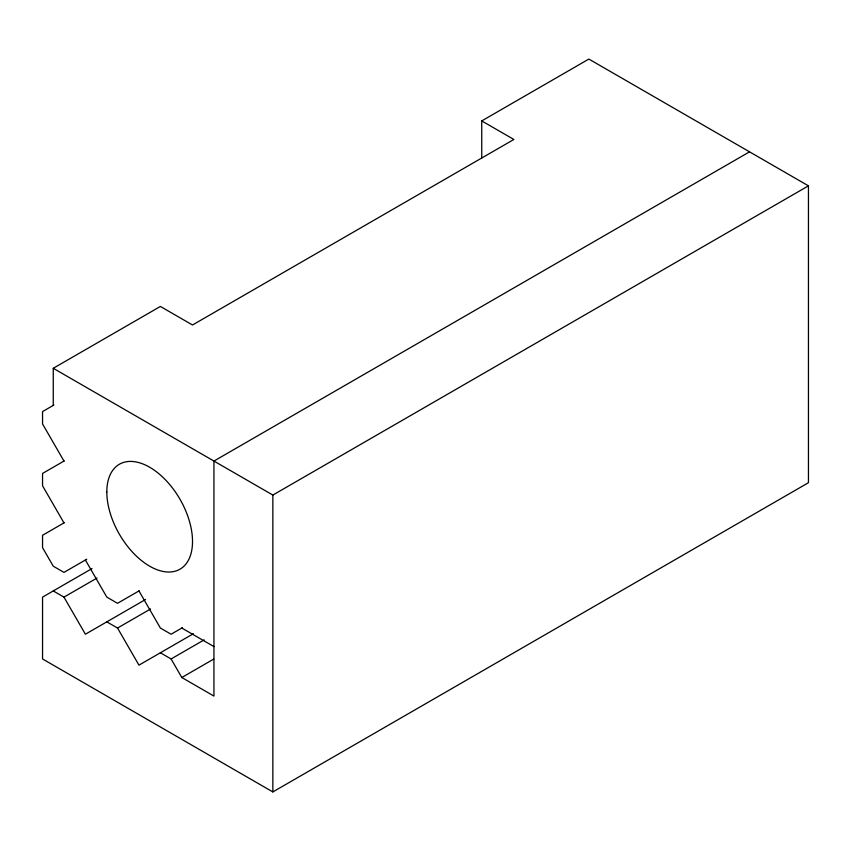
<?xml version="1.0" encoding="UTF-8"?>
<svg xmlns="http://www.w3.org/2000/svg" width="851" height="851" viewBox="0 0 851 851"><rect width="100%" height="100%" fill="white"/><g stroke="black" fill="none" stroke-linecap="round" stroke-linejoin="round"><path stroke-width="1.28" d="M53.262 405.395L53.262 368.292L160.382 306.445L192.517 324.997L513.876 139.468L481.74 120.916L481.74 158.02M481.74 120.916L588.86 59.07L808.45 185.848L808.45 482.708L272.852 791.93L42.55 658.961L42.55 597.115L92.004 568.564M53.943 405.002L42.55 411.586L42.55 423.958L63.974 461.061M64.197 460.934L42.55 473.433L42.55 485.793L63.974 522.908M64.197 522.769L42.55 535.279L42.55 547.64L53.262 566.202L63.974 572.383L86.77 559.224M749.54 151.84L213.941 461.061L213.941 696.075L181.806 677.513L171.094 658.961L160.382 652.781M53.262 590.934L63.974 597.115L97.025 578.042M53.262 368.292L272.852 495.069L808.45 185.848M139.181 590.807L117.534 603.306L106.822 597.115L85.398 560.011M145.564 599.487L85.398 634.229L63.974 597.115M106.822 621.858L117.534 628.038L150.584 608.965M182.486 627.644L171.094 634.229L160.382 628.038L138.958 590.934M193.432 633.697L138.958 665.152L117.534 628.038M171.094 658.961L204.144 639.888M181.806 677.513L213.707 659.1M181.806 628.038L213.941 646.59M272.852 495.069L272.852 791.93M106.822 491.984A60.591 34.987 60 0 0 171.094 571.936A60.591 34.987 60 0 0 171.094 486.24A60.591 34.987 60 0 0 106.822 491.984"/></g></svg>
